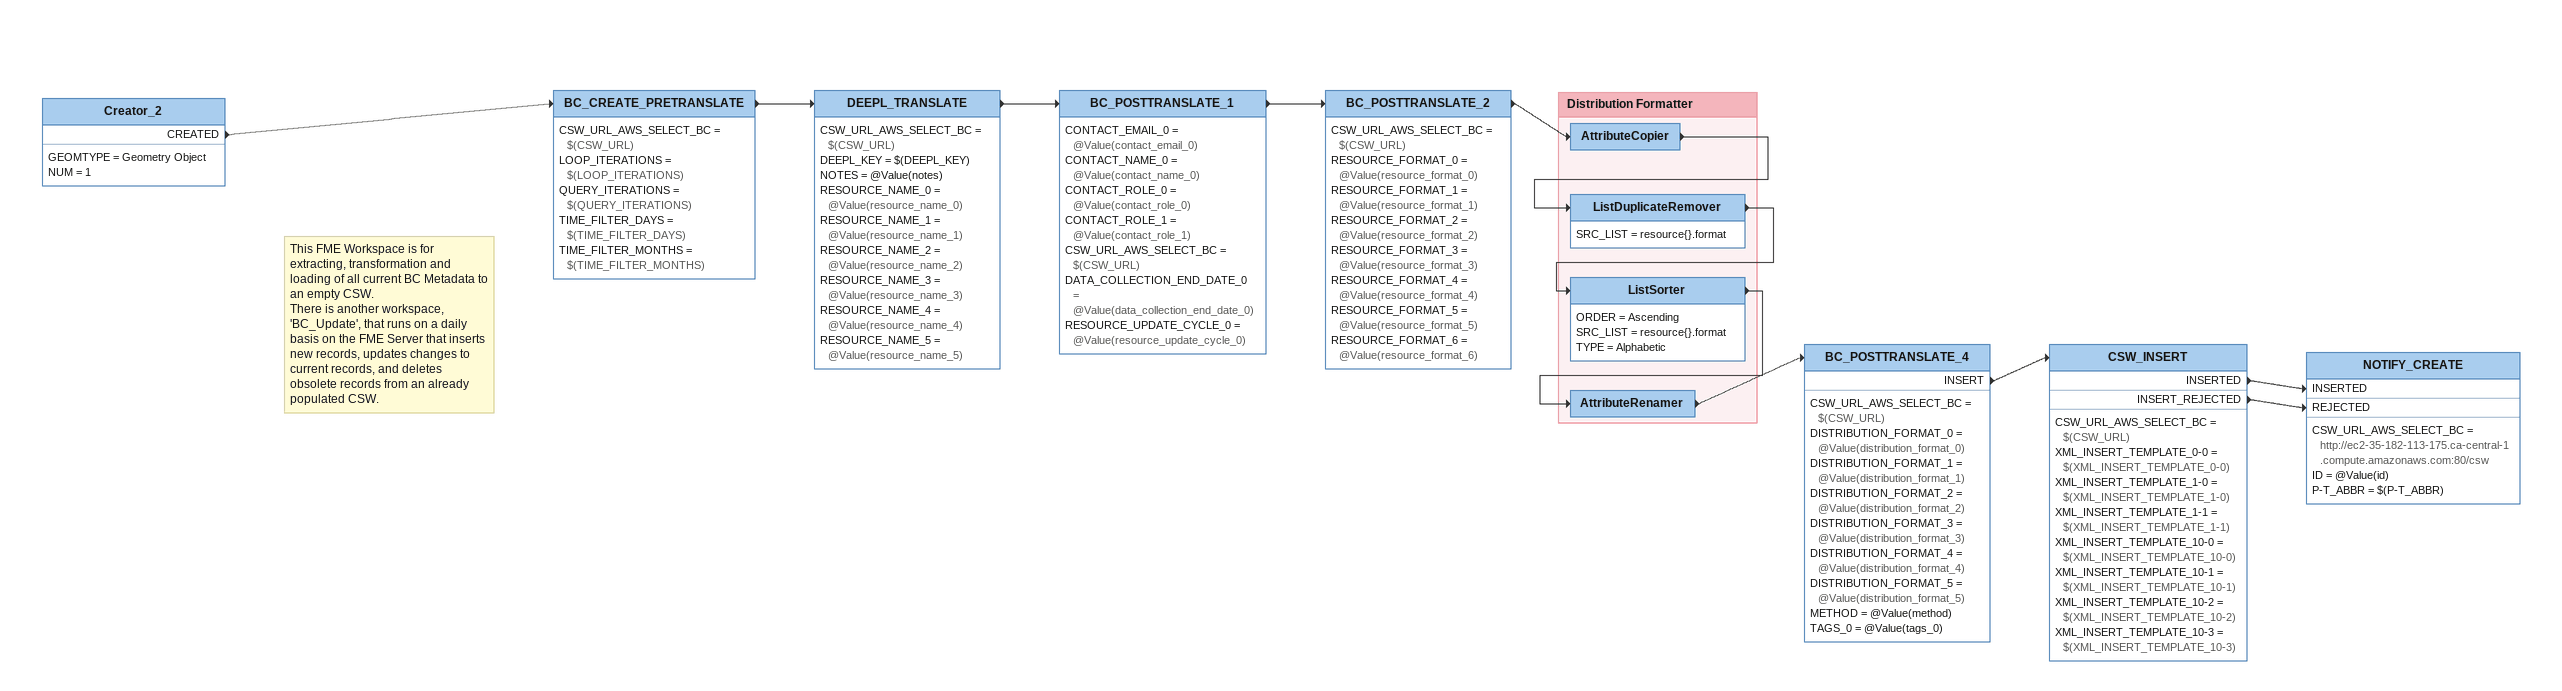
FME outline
Note: This FME Workspace is for extracting, transformation and loading of all current BC Metadata to an empty CSW. / There is another workspace, 'BC_Update', that runs on a daily basis on the FME Server that inserts new records, updates changes to current records, and deletes obsolete records from an already populated CSW.
Creator_2
    GEOMTYPE = Geometry Object
    NUM = 1
    CREATED -> BC_CREATE_PRETRANSLATE
BC_CREATE_PRETRANSLATE
    CSW_URL_AWS_SELECT_BC = $(CSW_URL)
    LOOP_ITERATIONS = $(LOOP_ITERATIONS)
    QUERY_ITERATIONS = $(QUERY_ITERATIONS)
    TIME_FILTER_DAYS = $(TIME_FILTER_DAYS)
    TIME_FILTER_MONTHS = $(TIME_FILTER_MONTHS)
    -> DEEPL_TRANSLATE
DEEPL_TRANSLATE
    CSW_URL_AWS_SELECT_BC = $(CSW_URL)
    DEEPL_KEY = $(DEEPL_KEY)
    NOTES = @Value(notes)
    RESOURCE_NAME_0 = @Value(resource_name_0)
    RESOURCE_NAME_1 = @Value(resource_name_1)
    RESOURCE_NAME_2 = @Value(resource_name_2)
    RESOURCE_NAME_3 = @Value(resource_name_3)
    RESOURCE_NAME_4 = @Value(resource_name_4)
    RESOURCE_NAME_5 = @Value(resource_name_5)
    -> BC_POSTTRANSLATE_1
BC_POSTTRANSLATE_1
    CONTACT_EMAIL_0 = @Value(contact_email_0)
    CONTACT_NAME_0 = @Value(contact_name_0)
    CONTACT_ROLE_0 = @Value(contact_role_0)
    CONTACT_ROLE_1 = @Value(contact_role_1)
    CSW_URL_AWS_SELECT_BC = $(CSW_URL)
    DATA_COLLECTION_END_DATE_0 = @Value(data_collection_end_date_0)
    RESOURCE_UPDATE_CYCLE_0 = @Value(resource_update_cycle_0)
    -> BC_POSTTRANSLATE_2
BC_POSTTRANSLATE_2
    CSW_URL_AWS_SELECT_BC = $(CSW_URL)
    RESOURCE_FORMAT_0 = @Value(resource_format_0)
    RESOURCE_FORMAT_1 = @Value(resource_format_1)
    RESOURCE_FORMAT_2 = @Value(resource_format_2)
    RESOURCE_FORMAT_3 = @Value(resource_format_3)
    RESOURCE_FORMAT_4 = @Value(resource_format_4)
    RESOURCE_FORMAT_5 = @Value(resource_format_5)
    RESOURCE_FORMAT_6 = @Value(resource_format_6)
    -> AttributeCopier
BC_POSTTRANSLATE_4
    CSW_URL_AWS_SELECT_BC = $(CSW_URL)
    DISTRIBUTION_FORMAT_0 = @Value(distribution_format_0)
    DISTRIBUTION_FORMAT_1 = @Value(distribution_format_1)
    DISTRIBUTION_FORMAT_2 = @Value(distribution_format_2)
    DISTRIBUTION_FORMAT_3 = @Value(distribution_format_3)
    DISTRIBUTION_FORMAT_4 = @Value(distribution_format_4)
    DISTRIBUTION_FORMAT_5 = @Value(distribution_format_5)
    METHOD = @Value(method)
    TAGS_0 = @Value(tags_0)
    INSERT -> CSW_INSERT
CSW_INSERT
    CSW_URL_AWS_SELECT_BC = $(CSW_URL)
    XML_INSERT_TEMPLATE_0-0 = $(XML_INSERT_TEMPLATE_0-0)
    XML_INSERT_TEMPLATE_1-0 = $(XML_INSERT_TEMPLATE_1-0)
    XML_INSERT_TEMPLATE_1-1 = $(XML_INSERT_TEMPLATE_1-1)
    XML_INSERT_TEMPLATE_10-0 = $(XML_INSERT_TEMPLATE_10-0)
    XML_INSERT_TEMPLATE_10-1 = $(XML_INSERT_TEMPLATE_10-1)
    XML_INSERT_TEMPLATE_10-2 = $(XML_INSERT_TEMPLATE_10-2)
    XML_INSERT_TEMPLATE_10-3 = $(XML_INSERT_TEMPLATE_10-3)
    INSERTED -> NOTIFY_CREATE [INSERTED]
    INSERT_REJECTED -> NOTIFY_CREATE [REJECTED]
NOTIFY_CREATE
    CSW_URL_AWS_SELECT_BC = http://ec2-35-182-113-175.ca-central-1.compute.amazonaws.com:80/csw
    ID = @Value(id)
    P-T_ABBR = $(P-T_ABBR)

Bookmark: Distribution Formatter
AttributeCopier
    -> ListDuplicateRemover
ListDuplicateRemover
    SRC_LIST = resource{}.format
    -> ListSorter
ListSorter
    ORDER = Ascending
    SRC_LIST = resource{}.format
    TYPE = Alphabetic
    -> AttributeRenamer
AttributeRenamer
    -> BC_POSTTRANSLATE_4
